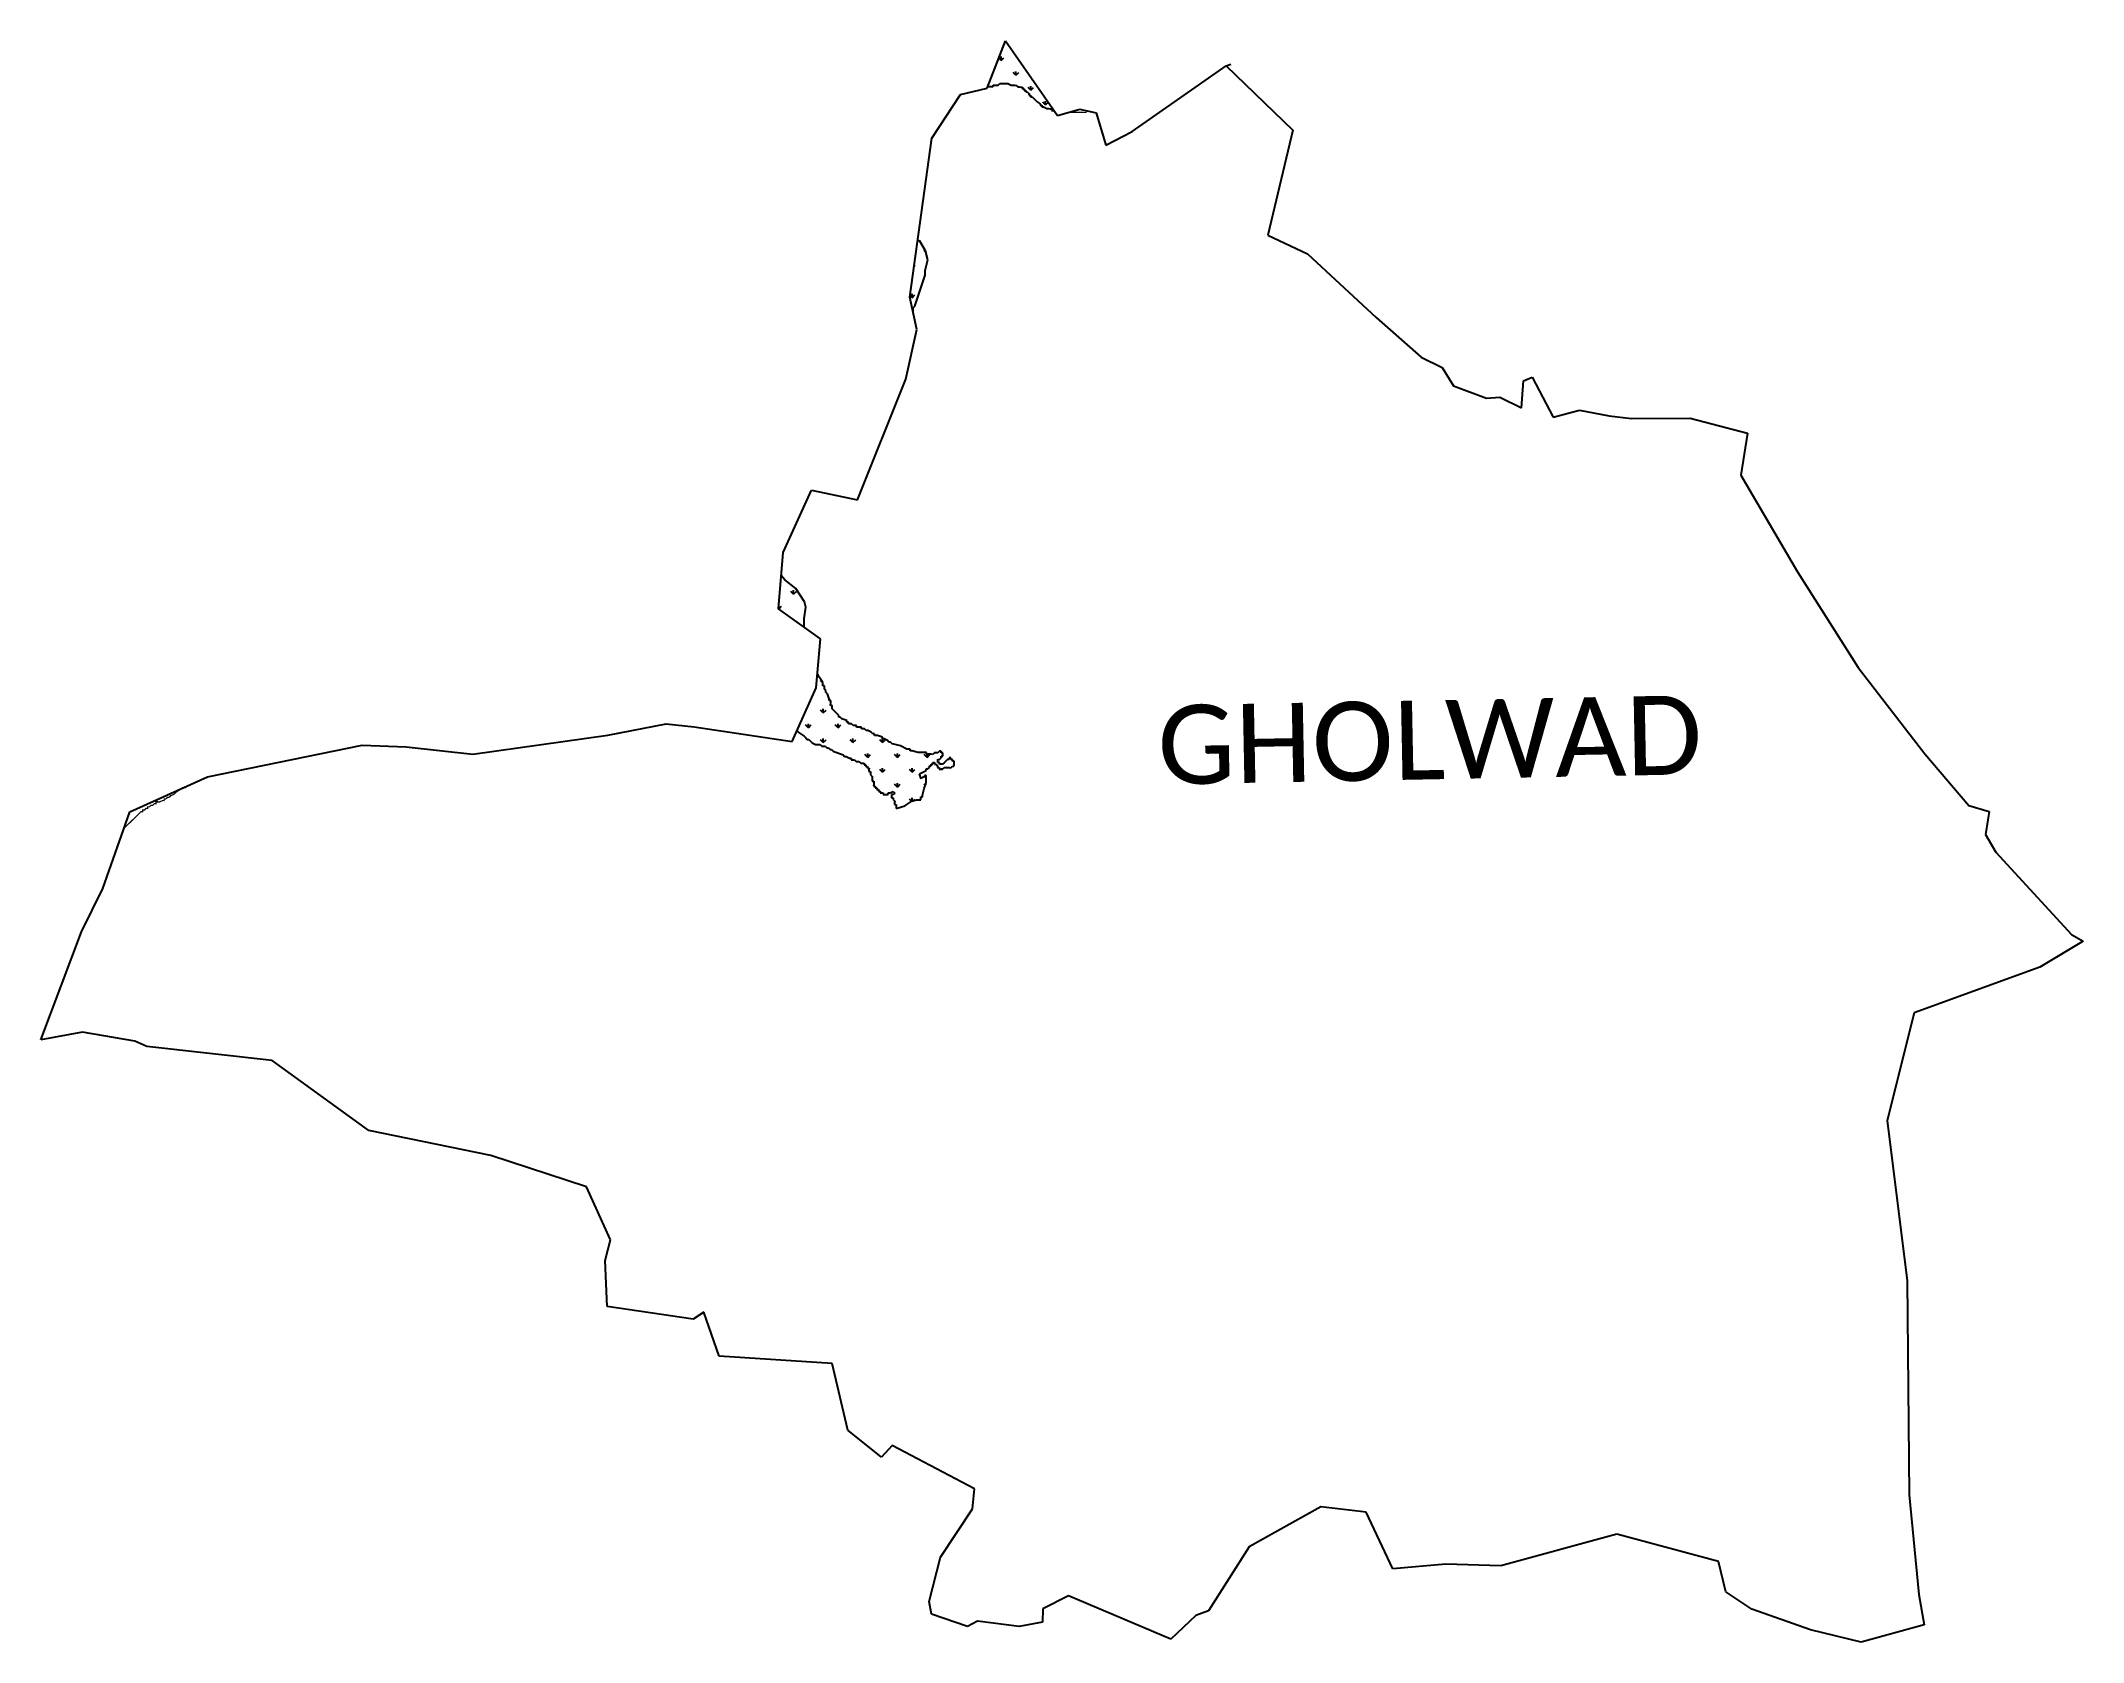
# Model space of a CAD drawing. Header units: metres. Extents: x 260400 to 265348, y 2219823 to 2223703.
import ezdxf

# ---------------------------------------------------------------- set-up
doc = ezdxf.new("R2010")
doc.units = ezdxf.units.M
for name, color, linetype in [('MANGROOVES', 112, 'Continuous'), ('village', 3, 'Continuous'), ('VILLAGE NAME', 250, 'Continuous')]:
    doc.layers.add(name, color=color, linetype=linetype)
doc.styles.get("Standard").update_dxf_attribs({"font": 'simplex.shx'})

msp = doc.modelspace()

# ---------------------------------------------------------------- hatches: boundary and pattern name
at = {"layer": 'MANGROOVES'}
h = msp.add_hatch(dxfattribs=at)
h.set_pattern_fill('GRASS', color=256)
h.paths.add_polyline_path([(260638.6, 2221831.4), (260642.6, 2221835.3), (260646.6, 2221835.3), (260646.6, 2221839.2), (260650.6, 2221839.2), (260654.6, 2221843.1), (260658.6, 2221843), (260658.6, 2221847), (260662.6, 2221846.9), (260666.6, 2221850.8), (260670.5, 2221850.7), (260674.6, 2221854.7), (260678.5, 2221854.6), (260678.6, 2221858.6), (260682.5, 2221858.5), (260686.5, 2221858.4), (260694.5, 2221862.3), (260698.4, 2221862.2), (260698.5, 2221866.2), (260702.4, 2221866.1), (260706.5, 2221870), (260710.4, 2221870), (260714.4, 2221873.9), (260722.4, 2221877.7), (260726.4, 2221881.6), (260739.1, 2221890.9), (260615.3, 2221835.1), (260601.3, 2221795.1), (260602.4, 2221796.3), (260606.5, 2221800.2), (260610.5, 2221804.1), (260614.5, 2221808), (260618.5, 2221811.9), (260622.5, 2221815.8), (260626.5, 2221819.7), (260630.6, 2221823.6), (260634.6, 2221827.5)])

# ---------------------------------------------------------------- linework, layer by layer
at = {"layer": 'MANGROOVES', "linetype": 'Continuous'}
for p, q in [((262726.4, 2223655.1), (262726.4, 2223664.6)), ((262726.4, 2223655.1), (262720.8, 2223660.7)), ((262726.4, 2223655.1), (262733.1, 2223661.8)), ((262762.3, 2223619.2), (262755.6, 2223625.9)), ((262762.3, 2223619.2), (262762.3, 2223628.7)), ((262762.3, 2223619.2), (262769, 2223625.9)), ((262798.2, 2223583.3), (262791.5, 2223590)), ((262798.2, 2223583.3), (262798.2, 2223592.8)), ((262798.2, 2223583.3), (262805, 2223590)), ((262834.1, 2223547.3), (262827.4, 2223554.1)), ((262834.1, 2223547.3), (262834.1, 2223556.9)), ((262834.1, 2223547.3), (262840.8, 2223554)), ((262543.8, 2223191.1), (262540, 2223194.9)), ((262515.7, 2223157), (262517.6, 2223158.9)), ((262510.8, 2223080.4), (262505.8, 2223085.4)), ((262510.8, 2223080.4), (262510.8, 2223089.9)), ((262510.8, 2223080.4), (262517.6, 2223087.1)), ((262193.2, 2222403.5), (262194.3, 2222404.6)), ((262187.6, 2222326), (262187.6, 2222335.5)), ((262187.6, 2222326), (262194.3, 2222332.8)), ((262223.5, 2222361.9), (262216.7, 2222368.7)), ((262223.5, 2222361.9), (262223.5, 2222371.5)), ((262223.5, 2222361.9), (262230.2, 2222368.7)), ((262253, 2222332.4), (262252.7, 2222332.8)), ((262187.6, 2222326), (262186.7, 2222326.8)), ((262229.4, 2222296), (262230.2, 2222296.8)), ((262294.3, 2222147.4), (262288.6, 2222153.2)), ((262295.3, 2222074.6), (262288.6, 2222081.3)), ((262295.3, 2222074.6), (262295.3, 2222084.1)), ((262295.3, 2222074.6), (262302.1, 2222081.3)), ((262259.4, 2222038.7), (262252.7, 2222045.4)), ((262259.4, 2222038.7), (262259.4, 2222048.2)), ((262259.4, 2222038.7), (262266.1, 2222045.4)), ((262331.2, 2222038.7), (262324.5, 2222045.4)), ((262331.2, 2222038.7), (262331.2, 2222048.2)), ((262331.2, 2222038.7), (262338, 2222045.4)), ((262295.3, 2222002.7), (262288.6, 2222009.5)), ((262295.3, 2222002.7), (262295.3, 2222012.3)), ((262295.3, 2222002.7), (262302.1, 2222009.5)), ((262367.2, 2222002.7), (262360.4, 2222009.5)), ((262367.2, 2222002.7), (262367.2, 2222012.3)), ((262367.2, 2222002.7), (262373.9, 2222009.5)), ((262439, 2222002.7), (262432.3, 2222009.5)), ((262439, 2222002.7), (262439, 2222011.5)), ((262439, 2222002.7), (262445.7, 2222009.5)), ((262403.1, 2221966.8), (262396.3, 2221973.5)), ((262403.1, 2221966.8), (262403.1, 2221976.3)), ((262403.1, 2221966.8), (262409.8, 2221973.5)), ((262439, 2221930.9), (262432.3, 2221937.6)), ((262439, 2221930.9), (262439, 2221940.4)), ((262439, 2221930.9), (262445.7, 2221937.6)), ((262474.9, 2221966.8), (262468.2, 2221973.5)), ((262474.9, 2221966.8), (262474.9, 2221976.3)), ((262474.9, 2221966.8), (262481.7, 2221973.5)), ((262510.8, 2221930.9), (262504.1, 2221937.6)), ((262510.8, 2221930.9), (262510.8, 2221940.4)), ((262510.8, 2221930.9), (262517.6, 2221937.6)), ((262546.8, 2221966.8), (262540, 2221973.5)), ((262546.8, 2221966.8), (262546.8, 2221974.3)), ((262546.8, 2221966.8), (262553.5, 2221973.5)), ((262582.7, 2221938.2), (262582.7, 2221940.4)), ((262474.9, 2221895), (262468.2, 2221901.7)), ((262474.9, 2221895), (262474.9, 2221904.5)), ((262474.9, 2221895), (262481.7, 2221901.7)), ((262542.8, 2221899), (262540, 2221901.7)), ((262509.6, 2221860.3), (262504.1, 2221865.8)), ((262510.8, 2221860.8), (262510.8, 2221868.6)), ((262513.4, 2221861.6), (262517.6, 2221865.8))]:
    msp.add_line(p, q, dxfattribs=at)
at = {"layer": 'MANGROOVES'}
for p, q in [((262693.8, 2223592), (262695.1, 2223591.9)), ((262695.1, 2223591.9), (262699.1, 2223591.9)), ((262699.1, 2223591.9), (262703.1, 2223591.8)), ((262703.1, 2223591.8), (262707, 2223591.8)), ((262707, 2223591.8), (262707.1, 2223595.7)), ((262707.1, 2223595.7), (262711, 2223595.7)), ((262711, 2223595.7), (262715, 2223595.6)), ((262715, 2223595.6), (262718.9, 2223595.6)), ((262718.9, 2223595.6), (262723, 2223599.5)), ((262723, 2223599.5), (262726.9, 2223599.4)), ((262726.9, 2223599.4), (262730.9, 2223599.4)), ((262730.9, 2223599.4), (262734.8, 2223599.3)), ((262734.8, 2223599.3), (262738.8, 2223599.2)), ((262738.8, 2223599.2), (262742.8, 2223599.2)), ((262742.8, 2223599.2), (262750.6, 2223595.1)), ((262750.6, 2223595.1), (262754.6, 2223595.1)), ((262754.6, 2223595.1), (262758.5, 2223595)), ((262758.5, 2223595), (262762.5, 2223594.9)), ((262762.5, 2223594.9), (262766.4, 2223590.9)), ((262766.4, 2223590.9), (262770.4, 2223590.9)), ((262770.4, 2223590.9), (262774.3, 2223590.8)), ((262774.3, 2223590.8), (262778.3, 2223590.8)), ((262778.3, 2223590.8), (262778.2, 2223586.8)), ((262778.2, 2223586.8), (262782.2, 2223586.7)), ((262782.2, 2223586.7), (262782.1, 2223582.8)), ((262782.1, 2223582.8), (262786.1, 2223582.7)), ((262786.1, 2223582.7), (262786, 2223578.8)), ((262786, 2223578.8), (262790, 2223578.7)), ((262790, 2223578.7), (262793.9, 2223574.7)), ((262793.9, 2223574.7), (262793.8, 2223570.7)), ((262793.8, 2223570.7), (262797.8, 2223570.7)), ((262797.8, 2223570.7), (262797.7, 2223566.7)), ((262797.7, 2223566.7), (262801.7, 2223566.7)), ((262801.7, 2223566.7), (262813.4, 2223554.6)), ((262813.4, 2223554.6), (262821.2, 2223550.5)), ((262821.2, 2223550.5), (262821.2, 2223546.6)), ((262821.2, 2223546.6), (262825.2, 2223546.5)), ((262825.2, 2223546.5), (262825.1, 2223542.6)), ((262825.1, 2223542.6), (262829.1, 2223542.5)), ((262829.1, 2223542.5), (262836.9, 2223538.4)), ((262836.9, 2223538.4), (262840.9, 2223538.4)), ((262840.9, 2223538.4), (262844.8, 2223538.3)), ((262844.8, 2223538.3), (262848.8, 2223538.3)), ((262848.8, 2223538.3), (262848.7, 2223534.3)), ((262848.7, 2223534.3), (262852.7, 2223534.2)), ((262852.7, 2223534.2), (262854.6, 2223534.2)), ((262529.3, 2223217.3), (262524.3, 2223219.4)), ((262543, 2223194.1), (262529.3, 2223217.3)), ((262542.2, 2223146.6), (262548.5, 2223172.3)), ((262548.5, 2223172.3), (262543, 2223194.1)), ((262517.2, 2223059.9), (262542.1, 2223134.8)), ((262542.1, 2223138.7), (262542.2, 2223142.7)), ((262542.1, 2223134.8), (262542.1, 2223138.7)), ((262542.2, 2223142.7), (262542.2, 2223146.6)), ((262512.8, 2223047), (262513.1, 2223048)), ((262513.1, 2223048), (262513.2, 2223052)), ((262513.2, 2223056), (262517.2, 2223059.9)), ((262513.2, 2223052), (262513.2, 2223056)), ((262202.1, 2222397.3), (262193.6, 2222407.2)), ((262229.1, 2222376), (262202.1, 2222397.3)), ((262249.5, 2222343.6), (262229.1, 2222376)), ((262248.8, 2222302.8), (262253.5, 2222330.9)), ((262253.5, 2222330.9), (262249.5, 2222343.6)), ((262248.8, 2222282.2), (262248.8, 2222302.8)), ((262282.7, 2222168.2), (262281, 2222168.2)), ((262282.7, 2222164.2), (262282.7, 2222168.2)), ((262286.6, 2222160.2), (262282.7, 2222164.2)), ((262294.3, 2222148.2), (262286.6, 2222160.2)), ((262294.2, 2222144.3), (262294.3, 2222148.2)), ((262294.2, 2222140.3), (262294.2, 2222144.3)), ((262298.1, 2222140.3), (262294.2, 2222140.3)), ((262298, 2222132.3), (262298.1, 2222136.3)), ((262301.9, 2222128.3), (262298, 2222132.3)), ((262298.1, 2222136.3), (262298.1, 2222140.3)), ((262301.9, 2222124.4), (262301.9, 2222128.3)), ((262305.8, 2222120.4), (262301.9, 2222124.4)), ((262309.6, 2222108.4), (262305.8, 2222120.4)), ((262309.5, 2222104.5), (262309.6, 2222108.4)), ((262313.5, 2222104.4), (262309.5, 2222104.5)), ((262313.3, 2222092.5), (262313.4, 2222100.4)), ((262317.3, 2222092.5), (262313.3, 2222092.5)), ((262313.4, 2222100.4), (262313.5, 2222104.4)), ((262317.1, 2222084.5), (262317.2, 2222088.5)), ((262321, 2222080.5), (262317.1, 2222084.5)), ((262317.2, 2222088.5), (262317.3, 2222092.5)), ((262325, 2222076.5), (262321, 2222080.5)), ((262232, 2222031.5), (262237.1, 2222026.3)), ((262328.9, 2222072.5), (262325, 2222076.5)), ((262332.8, 2222068.5), (262328.9, 2222072.5)), ((262332.7, 2222064.5), (262332.8, 2222068.5)), ((262336.7, 2222064.5), (262332.7, 2222064.5)), ((262340.6, 2222060.5), (262336.7, 2222064.5)), ((262352.4, 2222056.3), (262340.6, 2222060.5)), ((262352.3, 2222052.4), (262352.4, 2222056.3)), ((262356.3, 2222052.3), (262352.3, 2222052.4)), ((262356.2, 2222048.3), (262356.3, 2222052.3)), ((262360.2, 2222048.3), (262356.2, 2222048.3)), ((262364.1, 2222048.2), (262360.2, 2222048.3)), ((262368, 2222044.2), (262364.1, 2222048.2)), ((262372, 2222044.2), (262368, 2222044.2)), ((262376, 2222044.1), (262372, 2222044.2)), ((262375.9, 2222040.1), (262376, 2222044.1)), ((262387.8, 2222040), (262375.9, 2222040.1)), ((262387.7, 2222036), (262387.8, 2222040)), ((262391.7, 2222036), (262387.7, 2222036)), ((262395.6, 2222035.9), (262391.7, 2222036)), ((262399.5, 2222031.9), (262395.6, 2222035.9)), ((262403.5, 2222031.8), (262399.5, 2222031.9)), ((262411.4, 2222027.8), (262403.5, 2222031.8)), ((262237.1, 2222026.3), (262248.9, 2222018.2)), ((262248.9, 2222018.2), (262252.8, 2222014.2)), ((262252.8, 2222014.2), (262256.7, 2222010.2)), ((262256.7, 2222010.2), (262260.6, 2222010.1)), ((262260.6, 2222010.1), (262268.4, 2222002.1)), ((262268.4, 2222002.1), (262276.3, 2221998)), ((262268.4, 2222002.1), (262276.3, 2221998)), ((262276.3, 2221998), (262280.3, 2221998)), ((262280.3, 2221998), (262284.2, 2221997.9)), ((262284.2, 2221997.9), (262288.2, 2221997.8)), ((262288.2, 2221997.8), (262292.1, 2221993.8)), ((262292.1, 2221993.8), (262296, 2221993.8)), ((262296, 2221993.8), (262300, 2221993.7)), ((262300, 2221993.7), (262303.9, 2221989.7)), ((262303.9, 2221989.7), (262307.9, 2221989.6)), ((262307.9, 2221989.6), (262311.8, 2221985.6)), ((262311.8, 2221985.6), (262315.7, 2221985.6)), ((262315.7, 2221985.6), (262319.6, 2221981.5)), ((262319.6, 2221981.5), (262343.3, 2221973.3)), ((262415.3, 2222023.7), (262411.4, 2222027.8)), ((262419.2, 2222023.7), (262415.3, 2222023.7)), ((262419.2, 2222019.7), (262419.2, 2222023.7)), ((262423.1, 2222019.7), (262419.2, 2222019.7)), ((262427.1, 2222019.6), (262423.1, 2222019.7)), ((262438.9, 2222015.5), (262427.1, 2222019.6)), ((262438.8, 2222011.5), (262438.9, 2222015.5)), ((262442.8, 2222011.5), (262438.8, 2222011.5)), ((262450.7, 2222007.4), (262442.8, 2222011.5)), ((262454.6, 2222003.4), (262450.7, 2222007.4)), ((262458.5, 2222003.3), (262454.6, 2222003.4)), ((262462.4, 2221999.3), (262458.5, 2222003.3)), ((262466.4, 2221999.2), (262462.4, 2221999.3)), ((262482.2, 2221995.1), (262466.4, 2221999.2)), ((262497.9, 2221986.9), (262482.2, 2221995.1)), ((262501.8, 2221986.9), (262497.9, 2221986.9)), ((262505.8, 2221986.8), (262501.8, 2221986.9)), ((262505.7, 2221982.8), (262505.8, 2221986.8)), ((262509.7, 2221982.8), (262505.7, 2221982.8)), ((262525.5, 2221978.6), (262509.7, 2221982.8)), ((262577, 2221981.8), (262573, 2221977.9)), ((262581, 2221981.8), (262577, 2221981.8)), ((262580.9, 2221977.8), (262581, 2221981.8)), ((262343.3, 2221973.3), (262347.2, 2221969.3)), ((262347.2, 2221969.3), (262351.1, 2221969.2)), ((262351.1, 2221969.2), (262359, 2221965.1)), ((262359, 2221965.1), (262362.9, 2221965.1)), ((262362.9, 2221965.1), (262362.9, 2221961.1)), ((262362.9, 2221961.1), (262366.9, 2221961.1)), ((262366.9, 2221961.1), (262370.8, 2221961)), ((262370.8, 2221961), (262374.7, 2221957)), ((262374.7, 2221957), (262378.7, 2221956.9)), ((262378.7, 2221956.9), (262382.6, 2221956.9)), ((262382.6, 2221956.9), (262386.5, 2221952.9)), ((262386.5, 2221952.9), (262390.5, 2221952.8)), ((262390.5, 2221952.8), (262394.4, 2221952.8)), ((262394.4, 2221952.8), (262394.4, 2221948.8)), ((262394.4, 2221948.8), (262398.4, 2221948.7)), ((262398.4, 2221948.7), (262398.3, 2221944.8)), ((262398.3, 2221944.8), (262402.3, 2221944.7)), ((262402.3, 2221944.7), (262402.2, 2221940.8)), ((262402.2, 2221940.8), (262406.2, 2221940.7)), ((262406.1, 2221936.7), (262406, 2221932.8)), ((262406, 2221932.8), (262410, 2221932.7)), ((262406.2, 2221940.7), (262406.1, 2221936.7)), ((262410, 2221932.7), (262409.9, 2221928.8)), ((262537.4, 2221978.4), (262525.5, 2221978.6)), ((262536.7, 2221930.9), (262544.7, 2221934.8)), ((262541.3, 2221978.4), (262537.4, 2221978.4)), ((262545.3, 2221978.3), (262541.3, 2221978.4)), ((262544.7, 2221934.8), (262544.7, 2221938.7)), ((262544.7, 2221938.7), (262548.7, 2221938.7)), ((262545.2, 2221974.4), (262545.3, 2221978.3)), ((262553.1, 2221974.2), (262545.2, 2221974.4)), ((262548.7, 2221938.7), (262552.7, 2221942.6)), ((262552.7, 2221942.6), (262552.7, 2221946.5)), ((262552.7, 2221946.5), (262556.7, 2221946.5)), ((262557.1, 2221974.2), (262553.1, 2221974.2)), ((262556.7, 2221946.5), (262556.8, 2221950.4)), ((262556.8, 2221950.4), (262560.7, 2221950.4)), ((262561.1, 2221974.1), (262557.1, 2221974.2)), ((262560.7, 2221950.4), (262560.8, 2221954.3)), ((262560.8, 2221954.3), (262564.7, 2221954.3)), ((262565.1, 2221978), (262561.1, 2221974.1)), ((262564.7, 2221954.3), (262564.7, 2221950.3)), ((262564.7, 2221950.3), (262568.6, 2221950.3)), ((262569, 2221978), (262565.1, 2221978)), ((262568.6, 2221950.3), (262572.5, 2221946.2)), ((262573, 2221977.9), (262569, 2221978)), ((262572.5, 2221946.2), (262572.5, 2221942.3)), ((262572.5, 2221942.3), (262576.4, 2221942.2)), ((262572.7, 2221958.1), (262572.8, 2221962.1)), ((262572.7, 2221954.2), (262572.7, 2221958.1)), ((262576.6, 2221954.1), (262572.7, 2221954.2)), ((262572.8, 2221962.1), (262576.7, 2221962)), ((262576.4, 2221942.2), (262576.4, 2221938.3)), ((262576.4, 2221938.3), (262580.3, 2221938.2)), ((262576.6, 2221950.1), (262576.6, 2221954.1)), ((262580.5, 2221950.1), (262576.6, 2221950.1)), ((262576.7, 2221962), (262580.7, 2221965.9)), ((262580.3, 2221938.2), (262584.3, 2221938.1)), ((262584.5, 2221950), (262580.5, 2221950.1)), ((262580.7, 2221965.9), (262580.8, 2221969.9)), ((262580.8, 2221969.9), (262584.8, 2221969.8)), ((262584.9, 2221977.7), (262580.9, 2221977.8)), ((262584.3, 2221938.1), (262588.3, 2221942.1)), ((262588.5, 2221953.9), (262584.5, 2221950)), ((262584.8, 2221973.8), (262584.9, 2221977.7)), ((262584.8, 2221969.8), (262584.8, 2221973.8)), ((262588.3, 2221942.1), (262592.3, 2221942)), ((262592.5, 2221957.8), (262588.5, 2221953.9)), ((262592.3, 2221942), (262600.2, 2221941.9)), ((262596.5, 2221961.7), (262592.5, 2221957.8)), ((262600.5, 2221961.7), (262596.5, 2221961.7)), ((262600.2, 2221941.9), (262604.2, 2221941.8)), ((262604.5, 2221965.6), (262600.5, 2221965.6)), ((262600.5, 2221965.6), (262600.5, 2221961.7)), ((262604.2, 2221941.8), (262608.2, 2221945.7)), ((262604.4, 2221961.6), (262604.5, 2221965.6)), ((262608.4, 2221961.6), (262604.4, 2221961.6)), ((262608.2, 2221945.7), (262612.1, 2221945.7)), ((262608.3, 2221957.6), (262608.4, 2221961.6)), ((262612.3, 2221957.5), (262608.3, 2221957.6)), ((262612.1, 2221945.7), (262612.2, 2221949.6)), ((262612.2, 2221953.6), (262612.3, 2221957.5)), ((262612.2, 2221949.6), (262612.2, 2221953.6)), ((262409.9, 2221928.8), (262409.9, 2221924.8)), ((262409.9, 2221924.8), (262413.8, 2221920.8)), ((262413.7, 2221912.9), (262413.6, 2221908.9)), ((262413.6, 2221908.9), (262417.6, 2221908.9)), ((262413.8, 2221920.8), (262413.7, 2221916.8)), ((262413.7, 2221916.8), (262413.7, 2221912.9)), ((262417.5, 2221900.9), (262417.4, 2221897)), ((262417.4, 2221897), (262421.4, 2221896.9)), ((262417.6, 2221908.9), (262417.5, 2221904.9)), ((262417.5, 2221904.9), (262417.5, 2221900.9)), ((262421.4, 2221896.9), (262421.3, 2221893)), ((262421.3, 2221893), (262425.3, 2221892.9)), ((262425.3, 2221892.9), (262425.2, 2221888.9)), ((262425.2, 2221888.9), (262429.2, 2221888.9)), ((262429.2, 2221888.9), (262429.1, 2221884.9)), ((262429.1, 2221884.9), (262433.1, 2221884.9)), ((262433.1, 2221884.9), (262433, 2221880.9)), ((262456.8, 2221880.6), (262464.7, 2221884.4)), ((262464.7, 2221884.4), (262468.6, 2221880.4)), ((262528.7, 2221927.1), (262536.7, 2221930.9)), ((262532.5, 2221915.1), (262528.7, 2221927.1)), ((262536.5, 2221919), (262532.5, 2221915.1)), ((262535.9, 2221875.5), (262540.1, 2221891.3)), ((262540.5, 2221919), (262536.5, 2221919)), ((262540.1, 2221891.3), (262544.2, 2221903.1)), ((262544.5, 2221922.9), (262540.5, 2221922.9)), ((262540.5, 2221922.9), (262540.5, 2221919)), ((262544.2, 2221903.1), (262544.3, 2221907)), ((262544.3, 2221911), (262544.4, 2221915)), ((262544.3, 2221907), (262544.3, 2221911)), ((262544.4, 2221918.9), (262544.5, 2221922.9)), ((262544.4, 2221915), (262544.4, 2221918.9)), ((262433, 2221880.9), (262437, 2221880.9)), ((262437, 2221880.9), (262440.9, 2221880.8)), ((262440.9, 2221880.8), (262440.9, 2221876.8)), ((262440.9, 2221876.8), (262444.8, 2221876.8)), ((262444.8, 2221876.8), (262448.8, 2221876.7)), ((262448.8, 2221876.7), (262452.8, 2221876.7)), ((262452.8, 2221876.7), (262452.8, 2221880.6)), ((262452.8, 2221880.6), (262456.8, 2221880.6)), ((262460.7, 2221876.6), (262460.6, 2221872.6)), ((262460.6, 2221872.6), (262460.6, 2221868.6)), ((262460.6, 2221868.6), (262464.5, 2221868.6)), ((262464.6, 2221876.5), (262460.7, 2221876.6)), ((262464.5, 2221868.6), (262464.5, 2221864.6)), ((262464.5, 2221864.6), (262468.4, 2221860.6)), ((262468.6, 2221880.4), (262464.6, 2221876.5)), ((262468.3, 2221856.6), (262468.2, 2221852.7)), ((262468.2, 2221852.7), (262472.2, 2221852.6)), ((262468.4, 2221860.6), (262468.3, 2221856.6)), ((262472.2, 2221852.6), (262472.1, 2221848.7)), ((262472.1, 2221842.7), (262493.2, 2221849.8)), ((262472.1, 2221842.7), (262493.2, 2221849.8)), ((262472.1, 2221848.7), (262472.1, 2221844.7)), ((262472.1, 2221844.7), (262472.1, 2221842.7)), ((262493.2, 2221849.8), (262510.2, 2221860.6)), ((262493.2, 2221849.8), (262510.2, 2221860.6)), ((262510.2, 2221860.6), (262521.2, 2221864.1)), ((262510.2, 2221860.6), (262521.2, 2221864.1)), ((262521.2, 2221864.1), (262531.8, 2221863.7)), ((262521.2, 2221864.1), (262531.8, 2221863.7)), ((262531.8, 2221867.6), (262531.9, 2221871.6)), ((262531.8, 2221863.7), (262531.8, 2221867.6)), ((262531.9, 2221871.6), (262535.8, 2221871.5)), ((262535.8, 2221871.5), (262535.9, 2221875.5))]:
    msp.add_line(p, q, dxfattribs=at)
at = {"layer": 'MANGROOVES', "const_width": 3}
for points in [[(262889.7, 2223529.5), (262892.2, 2223529.7), (262896.2, 2223529.7), (262900.1, 2223529.6), (262904.1, 2223529.5), (262908.1, 2223529.5), (262912, 2223529.4), (262919.9, 2223529.3), (262923.9, 2223529.3), (262927.9, 2223529.2), (262931.8, 2223529.1), (262931.9, 2223533.1), (262935.8, 2223533.1), (262935.8, 2223533.2)], [(260601.3, 2221795.1), (260602.4, 2221796.3), (260606.5, 2221800.2), (260610.5, 2221804.1), (260614.5, 2221808), (260618.5, 2221811.9), (260622.5, 2221815.8), (260626.5, 2221819.7), (260630.6, 2221823.6), (260634.6, 2221827.5), (260638.6, 2221831.4), (260642.6, 2221835.3), (260646.6, 2221835.3), (260646.6, 2221839.2), (260650.6, 2221839.2), (260654.6, 2221843.1), (260658.6, 2221843), (260658.6, 2221847), (260662.6, 2221846.9), (260666.6, 2221850.8), (260670.5, 2221850.7), (260674.6, 2221854.7), (260678.5, 2221854.6), (260678.6, 2221858.6), (260682.5, 2221858.5), (260686.5, 2221858.4), (260694.5, 2221862.3), (260698.4, 2221862.2), (260698.5, 2221866.2), (260702.4, 2221866.1), (260706.5, 2221870), (260710.4, 2221870), (260714.4, 2221873.9), (260722.4, 2221877.7), (260726.4, 2221881.6), (260742.4, 2221893.3), (260750.3, 2221893.2), (260754.4, 2221897.1), (260754.5, 2221897.8)]]:
    msp.add_lwpolyline(points, dxfattribs=at)
at = {"layer": 'village'}
for p, q in [((262692.2, 2223587.8), (262737.2, 2223702.7)), ((262737.2, 2223702.7), (262863.1, 2223522)), ((263044, 2223483.2), (263271.8, 2223642.1)), ((263271.8, 2223642.1), (263282.6, 2223646)), ((262558.4, 2223467), (262628.2, 2223572.6)), ((262628.2, 2223572.6), (262692.2, 2223587.8)), ((262863.1, 2223522), (262917.4, 2223537.4)), ((262917.4, 2223537.4), (262956.8, 2223528.6)), ((262956.8, 2223528.6), (262980, 2223449.9)), ((262505.2, 2223081.5), (262558.4, 2223467)), ((262980, 2223449.9), (263044, 2223483.2)), ((263433.4, 2223486.3), (263372.9, 2223231.9)), ((263372.9, 2223231.9), (263468.7, 2223186.7)), ((263468.7, 2223186.7), (263634.9, 2223032.1)), ((262522.4, 2223003.5), (262505.2, 2223081.5)), ((263634.9, 2223032.1), (263744.4, 2222936.5)), ((262495.8, 2222883), (262522.4, 2223003.5)), ((263744.4, 2222936.5), (263795, 2222911.5)), ((262378.7, 2222590.5), (262495.8, 2222883)), ((263795, 2222911.5), (263822.2, 2222866.7)), ((263987.4, 2222813.8), (263992.1, 2222878.9)), ((263992.1, 2222878.9), (264013.3, 2222888)), ((264013.3, 2222888), (264063.5, 2222790.9)), ((263822.2, 2222866.7), (263902.2, 2222837.4)), ((263902.2, 2222837.4), (263935, 2222839.3)), ((263935, 2222839.3), (263987.4, 2222813.8)), ((264063.5, 2222790.9), (264127.8, 2222807.7)), ((264127.8, 2222807.7), (264199.3, 2222794.5)), ((264199.3, 2222794.5), (264253.8, 2222787.8)), ((264253.8, 2222787.8), (264395.6, 2222788.6)), ((264395.6, 2222788.6), (264534.7, 2222752.6)), ((264534.7, 2222752.6), (264518.9, 2222650.2)), ((264518.9, 2222650.2), (264656.2, 2222416.6)), ((262198.3, 2222463), (262266.8, 2222614)), ((262266.8, 2222614), (262378.7, 2222590.5)), ((262186.7, 2222326.3), (262198.3, 2222463)), ((264656.2, 2222416.6), (264802.9, 2222184.8)), ((262288.9, 2222253.6), (262186.7, 2222326.3)), ((262277.9, 2222135.5), (262288.9, 2222253.6)), ((264802.9, 2222184.8), (264964.2, 2221975)), ((262220.4, 2222005.1), (262277.9, 2222135.5)), ((261773.1, 2222020.8), (261914.9, 2222047.7)), ((261914.9, 2222047.7), (261982.6, 2222041.1)), ((261982.6, 2222041.1), (262220.4, 2222005.1)), ((260803.4, 2221919.9), (261177.9, 2221996)), ((261177.9, 2221996), (261284.6, 2221992.1)), ((261284.6, 2221992.1), (261446.6, 2221974.7)), ((261446.6, 2221974.7), (261773.1, 2222020.8)), ((264964.2, 2221975), (265070.9, 2221850.3)), ((260615.3, 2221835.1), (260803.4, 2221919.9)), ((260549.9, 2221649.4), (260615.3, 2221835.1)), ((265070.9, 2221850.3), (265120.4, 2221835.7)), ((265120.4, 2221835.7), (265111.7, 2221780.3)), ((265111.7, 2221780.3), (265136.8, 2221736.8)), ((265136.8, 2221736.8), (265319.4, 2221538.1)), ((260498.1, 2221544.3), (260549.9, 2221649.4)), ((260399.6, 2221282.9), (260498.1, 2221544.3)), ((265319.4, 2221538.1), (265348, 2221521.2)), ((265348, 2221521.2), (265243.4, 2221458.3)), ((265243.4, 2221458.3), (264938.6, 2221347.7)), ((264938.6, 2221347.7), (264872.8, 2221087.3)), ((260500.8, 2221300.9), (260399.6, 2221282.9)), ((260627, 2221278.9), (260500.8, 2221300.9)), ((260656.7, 2221266.6), (260627, 2221278.9)), ((260960.2, 2221232.6), (260656.7, 2221266.6)), ((261194.2, 2221063.1), (260960.2, 2221232.6)), ((261490.2, 2221002), (261194.2, 2221063.1)), ((264872.8, 2221087.3), (264921.6, 2220698.8)), ((261721.6, 2220926.1), (261490.2, 2221002)), ((261779.6, 2220798), (261721.6, 2220926.1)), ((261767.3, 2220748.2), (261779.6, 2220798)), ((261771.5, 2220636.1), (261767.3, 2220748.2)), ((264921.6, 2220698.8), (264926.6, 2220180.6)), ((261980.1, 2220605.9), (261771.5, 2220636.1)), ((262006.2, 2220622.5), (261980.1, 2220605.9)), ((262043, 2220516.1), (262006.2, 2220622.5)), ((262316.8, 2220498), (262043, 2220516.1)), ((262355.3, 2220336.9), (262316.8, 2220498)), ((262436.6, 2220271.8), (262355.3, 2220336.9)), ((262462.4, 2220299.4), (262436.6, 2220271.8)), ((262662.2, 2220194.6), (262462.4, 2220299.4)), ((262657.3, 2220146.5), (262662.2, 2220194.6)), ((263500.6, 2220151.3), (263327.6, 2220054.5)), ((263610.9, 2220138.1), (263500.6, 2220151.3)), ((264926.6, 2220180.6), (264950.1, 2219938.6)), ((262579.3, 2220029.3), (262657.3, 2220146.5)), ((263675.3, 2220000.9), (263610.9, 2220138.1)), ((263327.6, 2220054.5), (263229, 2219899.1)), ((264218.5, 2220084.9), (263936.8, 2220008.3)), ((264464.3, 2220018.7), (264218.5, 2220084.9)), ((262551.7, 2219922), (262579.3, 2220029.3)), ((263803.7, 2220012.6), (263675.3, 2220000.9)), ((263936.8, 2220008.3), (263803.7, 2220012.6)), ((264482.1, 2219944.9), (264464.3, 2220018.7)), ((262557.3, 2219890.9), (262551.7, 2219922)), ((262827.3, 2219904.3), (262826.8, 2219871.8)), ((262889.6, 2219935.6), (262827.3, 2219904.3)), ((263137.8, 2219830.2), (262889.6, 2219935.6)), ((264544.9, 2219903.2), (264482.1, 2219944.9)), ((264687.5, 2219853.4), (264544.9, 2219903.2)), ((264950.1, 2219938.6), (264963, 2219864.9)), ((262644.6, 2219861.2), (262557.3, 2219890.9)), ((262668.8, 2219874.2), (262644.6, 2219861.2)), ((262769.8, 2219861.6), (262668.8, 2219874.2)), ((262826.8, 2219871.8), (262769.8, 2219861.6)), ((263198.1, 2219888.2), (263137.8, 2219830.2)), ((263229, 2219899.1), (263198.1, 2219888.2)), ((264809.8, 2219823.3), (264687.5, 2219853.4)), ((264963, 2219864.9), (264809.8, 2219823.3))]:
    msp.add_line(p, q, dxfattribs=at)
at = {"layer": 'village', "flags": 128}
msp.add_lwpolyline([(263271.8, 2223642.1), (263433.4, 2223486.3)], dxfattribs=at)

# ---------------------------------------------------------------- texts
at = {"layer": 'VILLAGE NAME', "insert": (263103.5, 2222092.3), "char_height": 191.456, "attachment_point": 1, "rotation": 1.1028}
msp.add_mtext_dynamic_manual_height_columns('{\\fCalibri|b0|i0|c0|p34;GHOLWAD}', width=161.46, gutter_width=957.3, heights=[0], dxfattribs=at)

doc.saveas('drawing.dxf')
